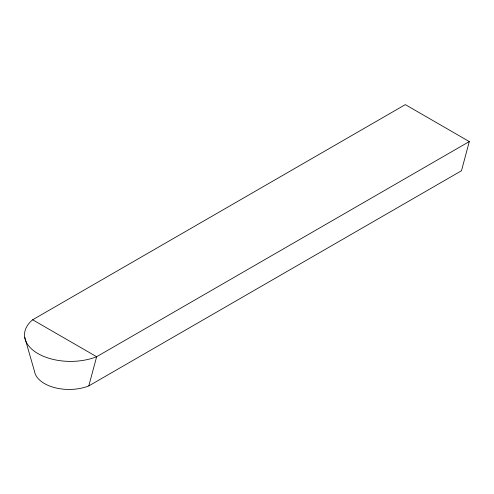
<?xml version="1.0" encoding="UTF-8"?>
<svg xmlns="http://www.w3.org/2000/svg" width="494" height="494" viewBox="0 0 494 494"><rect width="100%" height="100%" fill="white"/><g stroke="black" fill="none" stroke-linecap="round" stroke-linejoin="round"><path stroke-width="0.74" d="M24.7 337.235L34.463 371.21A34.753 20.063 0 0 0 88.815 385.907L96.639 356.724L469.3 141.568L405.315 104.623L32.653 319.779A45.998 26.522 0.1 0 0 37.982 353.599A45.998 26.522 0.1 0 0 96.639 356.724L32.653 319.779M469.3 141.568L461.482 170.751L88.815 385.907"/></g></svg>
